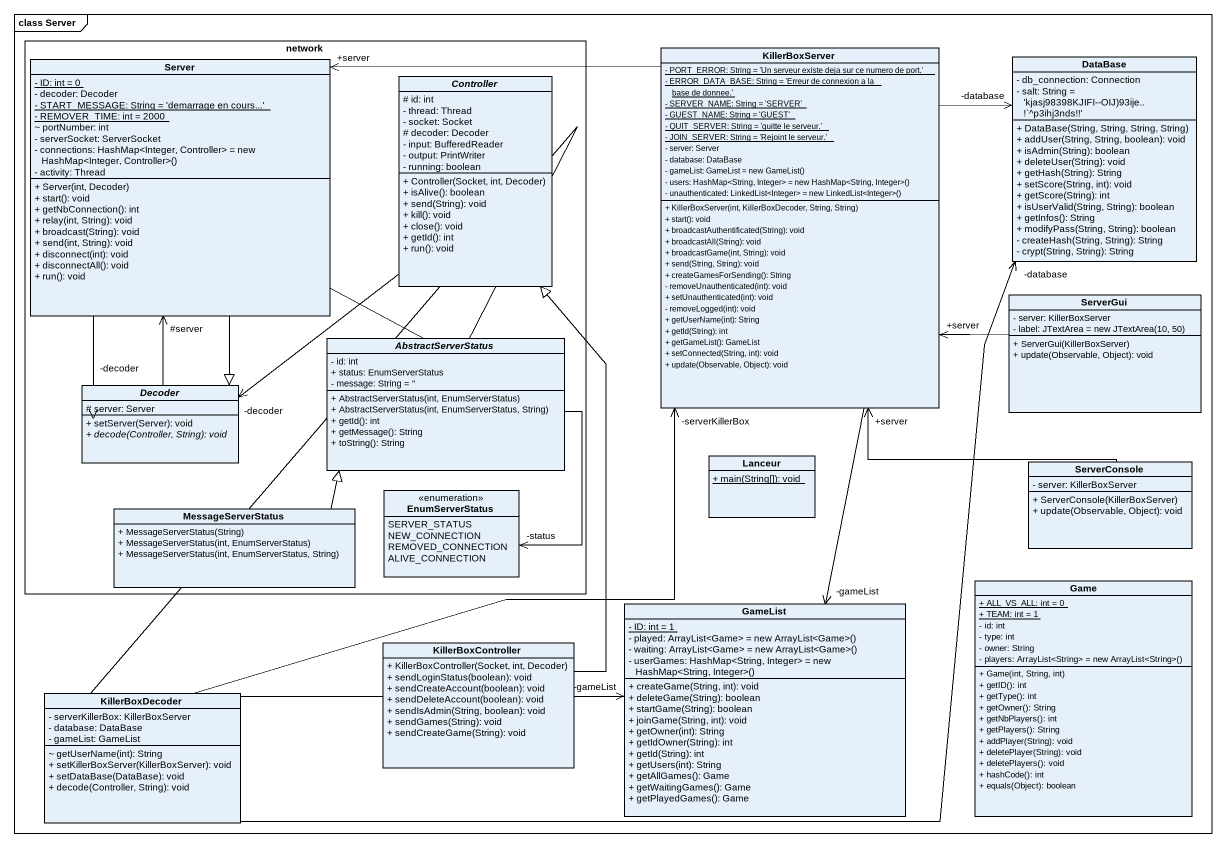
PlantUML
@startuml
mainframe class Server
hide circle
hide empty members
skinparam classAttributeIconSize 0
rectangle "network" as network_ {
  class Server {
    {static} - ID: int = 0
    - decoder: Decoder
    {static} - START_MESSAGE: String = 'demarrage en cours...'
    {static} - REMOVER_TIME: int = 2000
    ~ portNumber: int
    - serverSocket: ServerSocket
    {field} - connections: HashMap<Integer, Controller> = new HashMap<Integer, Controller>()
    - activity: Thread
    + Server(int, Decoder)
    + start(): void
    + getNbConnection(): int
    + relay(int, String): void
    + broadcast(String): void
    + send(int, String): void
    + disconnect(int): void
    + disconnectAll(): void
    + run(): void
  }
  abstract class Controller {
    # id: int
    - thread: Thread
    - socket: Socket
    # decoder: Decoder
    - input: BufferedReader
    - output: PrintWriter
    - running: boolean
    + Controller(Socket, int, Decoder)
    + isAlive(): boolean
    + send(String): void
    + kill(): void
    + close(): void
    + getId(): int
    + run(): void
  }
  abstract class AbstractServerStatus {
    - id: int
    + status: EnumServerStatus
    - message: String = ''
    + AbstractServerStatus(int, EnumServerStatus)
    + AbstractServerStatus(int, EnumServerStatus, String)
    + getId(): int
    + getMessage(): String
    + toString(): String
  }
  abstract class Decoder {
    # server: Server
    + setServer(Server): void
    {abstract} + decode(Controller, String): void
  }
  enum EnumServerStatus {
    SERVER_STATUS
    NEW_CONNECTION
    REMOVED_CONNECTION
    ALIVE_CONNECTION
  }
  class MessageServerStatus {
    + MessageServerStatus(String)
    + MessageServerStatus(int, EnumServerStatus)
    + MessageServerStatus(int, EnumServerStatus, String)
  }
}
class KillerBoxServer {
  {static} - PORT_ERROR: String = 'Un serveur existe deja sur ce numero de port.'
  {static} - ERROR_DATA_BASE: String = 'Erreur de connexion a la base de donnee.'
  {static} - SERVER_NAME: String = 'SERVER'
  {static} - GUEST_NAME: String = 'GUEST'
  {static} - QUIT_SERVER: String = 'quitte le serveur.'
  {static} - JOIN_SERVER: String = 'Rejoint le serveur.'
  - server: Server
  - database: DataBase
  {field} - gameList: GameList = new GameList()
  {field} - users: HashMap<String, Integer> = new HashMap<String, Integer>()
  {field} - unauthenticated: LinkedList<Integer> = new LinkedList<Integer>()
  + KillerBoxServer(int, KillerBoxDecoder, String, String)
  + start(): void
  + broadcastAuthentificated(String): void
  + broadcastAll(String): void
  + broadcastGame(int, String): void
  + send(String, String): void
  + createGamesForSending(): String
  - removeUnauthenticated(int): void
  + setUnauthenticated(int): void
  - removeLogged(int): void
  + getUserName(int): String
  + getId(String): int
  + getGameList(): GameList
  + setConnected(String, int): void
  + update(Observable, Object): void
}
class "DataBase" as DataBase_ {
  - db_connection: Connection
  - salt: String = 'kjasj98398KJIFI--OIJ)93ije..!`^p3ihj3nds!!'
  + DataBase(String, String, String, String)
  + addUser(String, String, boolean): void
  + isAdmin(String): boolean
  + deleteUser(String): void
  + getHash(String): String
  + setScore(String, int): void
  + getScore(String): int
  + isUserValid(String, String): boolean
  + getInfos(): String
  + modifyPass(String, String): boolean
  - createHash(String, String): String
  - crypt(String, String): String
}
class ServerGui {
  - server: KillerBoxServer
  {field} - label: JTextArea = new JTextArea(10, 50)
  + ServerGui(KillerBoxServer)
  + update(Observable, Object): void
}
class Lanceur {
  {static} + main(String[]): void
}
class ServerConsole {
  - server: KillerBoxServer
  + ServerConsole(KillerBoxServer)
  + update(Observable, Object): void
}
class GameList {
  {static} - ID: int = 1
  {field} - played: ArrayList<Game> = new ArrayList<Game>()
  {field} - waiting: ArrayList<Game> = new ArrayList<Game>()
  {field} - userGames: HashMap<String, Integer> = new HashMap<String, Integer>()
  + createGame(String, int): void
  + deleteGame(String): boolean
  + startGame(String): boolean
  + joinGame(String, int): void
  + getOwner(int): String
  + getIdOwner(String): int
  + getId(String): int
  + getUsers(int): String
  + getAllGames(): Game
  + getWaitingGames(): Game
  + getPlayedGames(): Game
}
class Game {
  {static} + ALL_VS_ALL: int = 0
  {static} + TEAM: int = 1
  - id: int
  - type: int
  - owner: String
  {field} - players: ArrayList<String> = new ArrayList<String>()
  + Game(int, String, int)
  + getID(): int
  + getType(): int
  + getOwner(): String
  + getNbPlayers(): int
  + getPlayers(): String
  + addPlayer(String): void
  + deletePlayer(String): void
  + deletePlayers(): void
  + hashCode(): int
  + equals(Object): boolean
}
class KillerBoxController {
  + KillerBoxController(Socket, int, Decoder)
  + sendLoginStatus(boolean): void
  + sendCreateAccount(boolean): void
  + sendDeleteAccount(boolean): void
  + sendIsAdmin(String, boolean): void
  + sendGames(String): void
  + sendCreateGame(String): void
}
class KillerBoxDecoder {
  - serverKillerBox: KillerBoxServer
  - database: DataBase
  - gameList: GameList
  ~ getUserName(int): String
  + setKillerBoxServer(KillerBoxServer): void
  + setDataBase(DataBase): void
  + decode(Controller, String): void
}
KillerBoxServer -left-> "+server" Server
KillerBoxServer -right-> "-database" DataBase_
KillerBoxServer --> "-gameList" GameList
Server --> "-decoder" Decoder
Controller --> "-decoder" Decoder
ServerGui -left-> "+server" KillerBoxServer
AbstractServerStatus --> "-status" EnumServerStatus
Decoder -up-> "#server" Server
ServerConsole -up-> "+server" KillerBoxServer
MessageServerStatus -up-|> AbstractServerStatus
KillerBoxController -up-|> Controller
KillerBoxDecoder -up-> "-serverKillerBox" KillerBoxServer
KillerBoxDecoder -up-> "-database" DataBase_
KillerBoxDecoder -up-|> Decoder
KillerBoxDecoder -right-> "-gameList" GameList
@enduml
